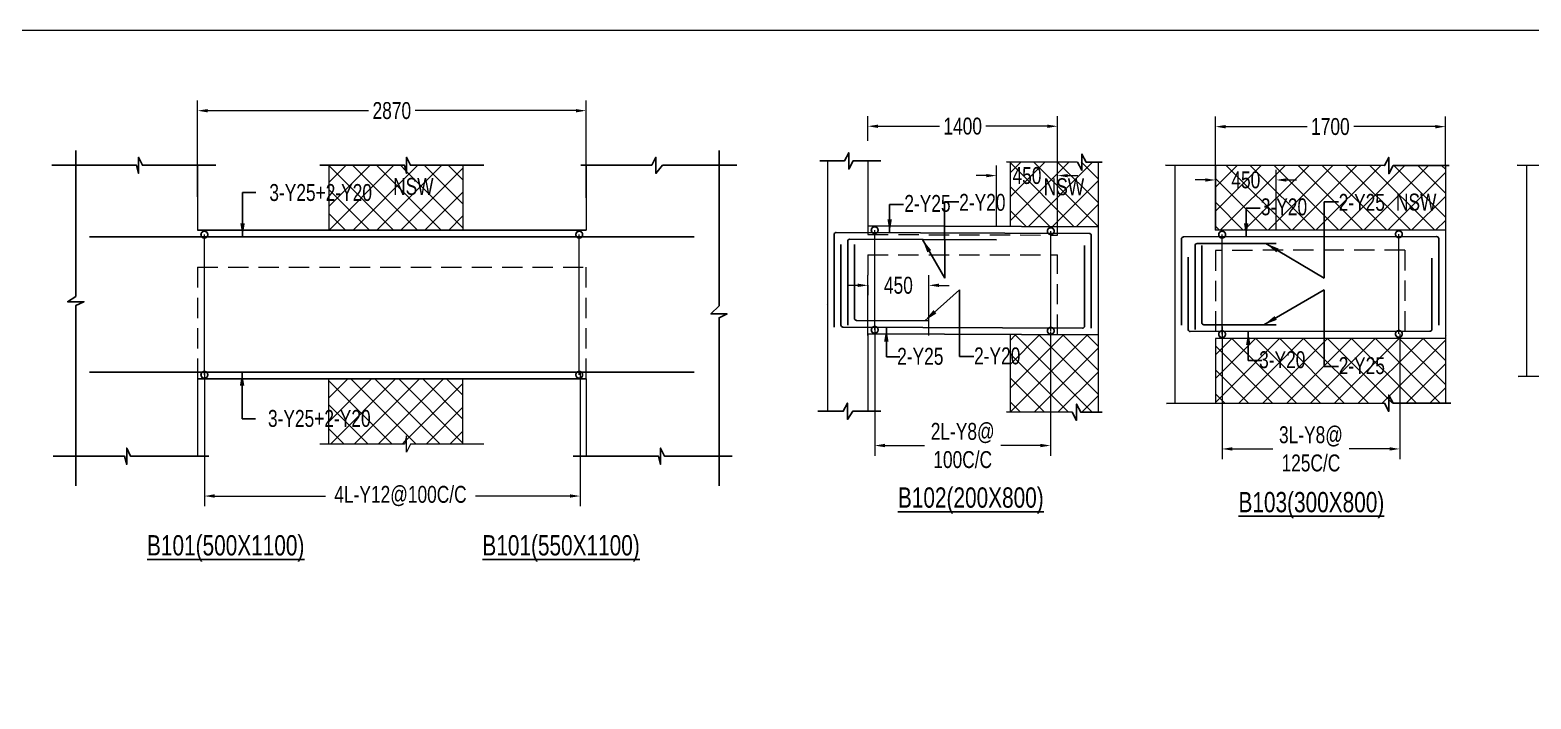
# Model space of a CAD drawing. Header units: millimetres. Extents: x -9667 to 132562, y -132456 to -91255.
# Drawn here: x 89274 to 100364, y -96706 to -91762 of the extents above; entities that cross this region are included whole.
import ezdxf

# ---------------------------------------------------------------- set-up
doc = ezdxf.new("R2010")
doc.units = ezdxf.units.MM
doc.header["$LTSCALE"] = 100
doc.header["$MEASUREMENT"] = 0
doc.linetypes.add('CONTINU', pattern=[0])
doc.linetypes.add('HIDDEN', pattern=[0.375, 0.25, -0.125])
doc.layers.get('Defpoints').update_dxf_attribs({"color": 1, "lineweight": 0})
for name, color, linetype in [('-S-BMNO', 1, 'Continuous'), ('-S-MISC', 8, 'Continuous'), ('-STR-BEAM', 7, 'CONTINU'), ('-STR-REINF', 3, 'Continuous')]:
    doc.layers.add(name, color=color, linetype=linetype)
for name, color, linetype, lineweight in [('-S-STIRRUPS DIM', 6, 'Continuous', 9), ('-S-STIRUP', 11, 'Continuous', 9), ('-S-TEXT', 6, 'Continuous', 0), ('-STR-COLUMN', 5, 'HIDDEN', 13), ('S-COL HATCH', 9, 'Continuous', 0), ('SLAB LINE', 254, 'HIDDEN', 20)]:
    doc.layers.add(name, color=color, linetype=linetype, lineweight=lineweight)
doc.styles.add('BEAM-LS', font='romans.shx', dxfattribs={"width": 0.8})
doc.styles.add('SOBHA', font='swisscl.ttf', dxfattribs={"width": 0.9})
doc.styles.add('sobha.sed', font='swisscl.ttf')
doc.dimstyles.new('S-50', dxfattribs={"dimscale": 50, "dimtxt": 2.5, "dimasz": 2, "dimexe": 0.5, "dimexo": 0.25, "dimgap": 0.25, "dimtad": 0, "dimdec": 0, "dimrnd": 0.0005, "dimzin": 0, "dimdsep": 46, "dimtxsty": 'sobha.sed', "dimblk": 'OBLIQUE', "dimcen": 0.09, "dimclrd": 8, "dimclre": 8, "dimclrt": 6, "dimadec": 0, "dimazin": 0, "dimtfac": 1, "dimtdec": 0, "dimtofl": 0, "dimtmove": 2, "dimatfit": 3, "dimfxl": 0.18, "dimtolj": 1, "dimtzin": 0, "dimlwd": -1, "dimlwe": -1, "dimarcsym": 0})
doc.dimstyles.new('S-DIM50', dxfattribs={"dimscale": 50, "dimtxt": 2.5, "dimasz": 1.5, "dimexe": 1.5, "dimexo": 1, "dimgap": 0.5, "dimtad": 0, "dimdec": 0, "dimzin": 0, "dimdsep": 46, "dimtxsty": 'SOBHA', "dimcen": 0.09, "dimclrd": 256, "dimclre": 256, "dimclrt": 6, "dimadec": 5, "dimazin": 0, "dimtfac": 1, "dimtdec": 0, "dimtofl": 0, "dimtmove": 0, "dimatfit": 3, "dimfxl": 0.18, "dimtolj": 1, "dimtzin": 0, "dimlwd": -1, "dimlwe": -1, "dimarcsym": 0})
doc.dimstyles.new('STIRUP', dxfattribs={"dimscale": 50, "dimtxt": 2.5, "dimasz": 2.2, "dimexe": 0, "dimexo": 0, "dimgap": 0.5, "dimtad": 0, "dimdec": 0, "dimzin": 0, "dimdsep": 46, "dimtxsty": 'BEAM-LS', "dimblk": 'DOTSMALL', "dimcen": 0.09, "dimclrd": 256, "dimclre": 256, "dimclrt": 256, "dimadec": 5, "dimazin": 0, "dimtfac": 1, "dimtdec": 0, "dimtofl": 0, "dimtmove": 0, "dimatfit": 3, "dimldrblk": 'DOTSMALL', "dimfxl": 0, "dimfxlon": 1, "dimtolj": 1, "dimtzin": 0, "dimlwd": -1, "dimlwe": -1, "dimarcsym": 0})
pattern_1 = [(45, (231964.84, 54298.27), (-88.38835, 88.38835), []), (135, (231964.84, 54298.27), (-88.38835, -88.38835), [])]

# ---------------------------------------------------------------- blocks, each defined once
blk = doc.blocks.new('_Oblique')
at = {"color": 0, "linetype": 'ByBlock', "lineweight": -2}
blk.add_line((-0.5, -0.5), (0.5, 0.5), dxfattribs=at)
blk = doc.blocks.new('*D285')
at = {"layer": '-S-STIRRUPS DIM', "color": 251, "transparency": 16777216}
for p, q in [((98082, -93953), (98082, -94933)), ((99394, -94008), (99394, -94933)), ((98157, -94858), (98456, -94858)), ((99319, -94858), (99020, -94858))]:
    blk.add_line(p, q, dxfattribs=at)
for points in [[(98157, -94845), (98157, -94870), (98082, -94858)], [(99319, -94845), (99319, -94870), (99394, -94858)]]:
    blk.add_solid(points, dxfattribs=at)
at = {"layer": 'Defpoints', "color": 0, "transparency": 16777216}
for p in [(98082, -93953, 178587), (99394, -94008, 0), (99394, -94858)]:
    blk.add_point(p, dxfattribs=at)
at = {"layer": '-S-STIRRUPS DIM', "color": 6, "transparency": 16777216, "insert": (98738, -94858), "char_height": 125, "attachment_point": 5, "style": 'sobha.sed'}
blk.add_mtext('\\A1;3L-Y8@\\P125C/C', dxfattribs=at)
blk = doc.blocks.new('_DotSmall')
at = {"color": 0, "linetype": 'ByBlock', "const_width": 0.5}
blk.add_lwpolyline([(-0.0625, 0, 1), (0.0625, 0, 1)], format="xyb", close=True, dxfattribs=at)
blk = doc.blocks.new('*D286')
at = {"layer": '-S-STIRUP', "ltscale": 100, "transparency": 16777216}
blk.add_line((98082, -94010), (98082, -93274), dxfattribs=at)
at = {"layer": 'Defpoints', "color": 0, "linetype": 'CONTINU', "ltscale": 100, "transparency": 16777216}
for p in [(98082, -93274), (98082, -93274), (98082, -94010)]:
    blk.add_point(p, dxfattribs=at)
at = {"layer": '-S-STIRUP', "linetype": 'CONTINU', "ltscale": 100, "transparency": 16777216, "xscale": 100, "yscale": 100, "zscale": 100}
for p, rotation in [((98082, -93274), 90), ((98082, -94010), 270)]:
    blk.add_blockref('_DotSmall', p, dxfattribs=dict(at, rotation=rotation))
blk = doc.blocks.new('*D287')
at = {"layer": '-S-STIRUP', "ltscale": 100, "transparency": 16777216}
blk.add_line((99388, -94008), (99388, -93271), dxfattribs=at)
at = {"layer": 'Defpoints', "color": 0, "linetype": 'CONTINU', "ltscale": 100, "transparency": 16777216}
for p in [(99388, -93271), (99388, -93271), (99388, -94008)]:
    blk.add_point(p, dxfattribs=at)
at = {"layer": '-S-STIRUP', "linetype": 'CONTINU', "ltscale": 100, "transparency": 16777216, "xscale": 100, "yscale": 100, "zscale": 100}
for p, rotation in [((99388, -93271), 90), ((99388, -94008), 270)]:
    blk.add_blockref('_DotSmall', p, dxfattribs=dict(at, rotation=rotation))
blk = doc.blocks.new('*D288')
at = {"layer": '-S-STIRRUPS DIM', "color": 251, "transparency": 16777216}
for p, q in [((98032, -92811), (98032, -92401)), ((98107, -92476), (98710, -92476)), ((99657, -92476), (99054, -92476)), ((99732, -92763), (99732, -92401))]:
    blk.add_line(p, q, dxfattribs=at)
for points in [[(98107, -92464), (98107, -92489), (98032, -92476)], [(99657, -92464), (99657, -92489), (99732, -92476)]]:
    blk.add_solid(points, dxfattribs=at)
at = {"layer": 'Defpoints', "color": 0, "transparency": 16777216}
for p in [(99732, -92476), (98032, -92811, 0), (99732, -92763, 0)]:
    blk.add_point(p, dxfattribs=at)
at = {"layer": '-S-STIRRUPS DIM', "color": 6, "transparency": 16777216, "insert": (98882, -92476), "char_height": 125, "attachment_point": 5, "style": 'sobha.sed'}
blk.add_mtext('\\A1;1700', dxfattribs=at)
blk = doc.blocks.new('*D304')
at = {"layer": '-S-STIRRUPS DIM', "color": 251, "transparency": 16777216}
for p, q in [((90512, -92994), (90512, -92283)), ((90587, -92358), (91774, -92358)), ((93307, -92358), (92120, -92358)), ((93382, -93001), (93382, -92283))]:
    blk.add_line(p, q, dxfattribs=at)
for points in [[(90587, -92346), (90587, -92371), (90512, -92358)], [(93307, -92346), (93307, -92371), (93382, -92358)]]:
    blk.add_solid(points, dxfattribs=at)
at = {"layer": 'Defpoints', "color": 0, "transparency": 16777216}
for p in [(93382, -92358), (90512, -92994), (93382, -93001)]:
    blk.add_point(p, dxfattribs=at)
at = {"layer": '-S-STIRRUPS DIM', "color": 6, "transparency": 16777216, "insert": (91947, -92358), "char_height": 125, "attachment_point": 5, "style": 'sobha.sed'}
blk.add_mtext('\\A1;2870', dxfattribs=at)
blk = doc.blocks.new('*D305')
at = {"layer": '-S-STIRRUPS DIM', "color": 251, "transparency": 16777216}
for p, q in [((90562, -94299), (90562, -95281)), ((93338, -94291), (93338, -95281)), ((90637, -95206), (91457, -95206)), ((93263, -95206), (92566, -95206))]:
    blk.add_line(p, q, dxfattribs=at)
for points in [[(90637, -95193), (90637, -95218), (90562, -95206)], [(93263, -95193), (93263, -95218), (93338, -95206)]]:
    blk.add_solid(points, dxfattribs=at)
at = {"layer": 'Defpoints', "color": 0, "transparency": 16777216}
for p in [(90562, -94299, 0), (93338, -94291, 0), (90562, -95206)]:
    blk.add_point(p, dxfattribs=at)
at = {"layer": '-S-STIRRUPS DIM', "color": 6, "transparency": 16777216, "insert": (92011, -95206), "char_height": 125, "attachment_point": 5, "style": 'sobha.sed'}
blk.add_mtext('\\A1;4L-Y12@100C/C', dxfattribs=at)
blk = doc.blocks.new('*D306')
at = {"layer": '-S-STIRUP', "ltscale": 100, "transparency": 16777216}
blk.add_line((93332, -94310), (93332, -93274), dxfattribs=at)
at = {"layer": 'Defpoints', "color": 0, "linetype": 'CONTINU', "ltscale": 100, "transparency": 16777216}
for p in [(93332, -93274), (93332, -93274), (93332, -94310)]:
    blk.add_point(p, dxfattribs=at)
at = {"layer": '-S-STIRUP', "linetype": 'CONTINU', "ltscale": 100, "transparency": 16777216, "xscale": 100, "yscale": 100, "zscale": 100}
for p, rotation in [((93332, -93274), 90), ((93332, -94310), 270)]:
    blk.add_blockref('_DotSmall', p, dxfattribs=dict(at, rotation=rotation))
blk = doc.blocks.new('*D307')
at = {"layer": '-S-STIRUP', "ltscale": 100, "transparency": 16777216}
blk.add_line((90562, -94310), (90562, -93274), dxfattribs=at)
at = {"layer": 'Defpoints', "color": 0, "linetype": 'CONTINU', "ltscale": 100, "transparency": 16777216}
for p in [(90562, -93274), (90562, -93274), (90562, -94310)]:
    blk.add_point(p, dxfattribs=at)
at = {"layer": '-S-STIRUP', "linetype": 'CONTINU', "ltscale": 100, "transparency": 16777216, "xscale": 100, "yscale": 100, "zscale": 100}
for p, rotation in [((90562, -93274), 90), ((90562, -94310), 270)]:
    blk.add_blockref('_DotSmall', p, dxfattribs=dict(at, rotation=rotation))
blk = doc.blocks.new('*D269')
at = {"layer": '-S-STIRRUPS DIM', "color": 251, "transparency": 16777216}
for p, q in [((95515, -93966), (95515, -94908)), ((96814, -93991), (96814, -94908)), ((95590, -94833), (95883, -94833)), ((96739, -94833), (96446, -94833))]:
    blk.add_line(p, q, dxfattribs=at)
for points in [[(95590, -94820), (95590, -94845), (95515, -94833)], [(96739, -94820), (96739, -94845), (96814, -94833)]]:
    blk.add_solid(points, dxfattribs=at)
at = {"layer": 'Defpoints', "color": 0, "transparency": 16777216}
for p in [(95515, -93966, 0), (96814, -93991, 178587), (95515, -94833)]:
    blk.add_point(p, dxfattribs=at)
at = {"layer": '-S-STIRRUPS DIM', "color": 6, "transparency": 16777216, "insert": (96165, -94833), "char_height": 125, "attachment_point": 5, "style": 'sobha.sed'}
blk.add_mtext('\\A1;2L-Y8@\\P100C/C', dxfattribs=at)
blk = doc.blocks.new('*D270')
at = {"layer": '-S-STIRUP', "ltscale": 100, "transparency": 16777216}
blk.add_line((96816, -93985), (96816, -93248), dxfattribs=at)
at = {"layer": 'Defpoints', "color": 0, "linetype": 'CONTINU', "ltscale": 100, "transparency": 16777216}
for p in [(96816, -93248), (96816, -93248), (96816, -93985)]:
    blk.add_point(p, dxfattribs=at)
at = {"layer": '-S-STIRUP', "linetype": 'CONTINU', "ltscale": 100, "transparency": 16777216, "xscale": 100, "yscale": 100, "zscale": 100}
for p, rotation in [((96816, -93248), 90), ((96816, -93985), 270)]:
    blk.add_blockref('_DotSmall', p, dxfattribs=dict(at, rotation=rotation))
blk = doc.blocks.new('*D271')
at = {"layer": '-S-STIRUP', "ltscale": 100, "transparency": 16777216}
blk.add_line((95515, -93978), (95515, -93241), dxfattribs=at)
at = {"layer": 'Defpoints', "color": 0, "linetype": 'CONTINU', "ltscale": 100, "transparency": 16777216}
for p in [(95515, -93241), (95515, -93241), (95515, -93978)]:
    blk.add_point(p, dxfattribs=at)
at = {"layer": '-S-STIRUP', "linetype": 'CONTINU', "ltscale": 100, "transparency": 16777216, "xscale": 100, "yscale": 100, "zscale": 100}
for p, rotation in [((95515, -93241), 90), ((95515, -93978), 270)]:
    blk.add_blockref('_DotSmall', p, dxfattribs=dict(at, rotation=rotation))
blk = doc.blocks.new('*D272')
at = {"layer": '-S-STIRRUPS DIM', "color": 251, "transparency": 16777216}
for p, q in [((95465, -92582), (95465, -92398)), ((95540, -92473), (95993, -92473)), ((96790, -92473), (96337, -92473)), ((96865, -93214), (96865, -92398))]:
    blk.add_line(p, q, dxfattribs=at)
for points in [[(95540, -92461), (95540, -92486), (95465, -92473)], [(96790, -92461), (96790, -92486), (96865, -92473)]]:
    blk.add_solid(points, dxfattribs=at)
at = {"layer": 'Defpoints', "color": 0, "transparency": 16777216}
for p in [(95465, -92473), (95465, -92582, 0), (96865, -93214, 0)]:
    blk.add_point(p, dxfattribs=at)
at = {"layer": '-S-STIRRUPS DIM', "color": 6, "transparency": 16777216, "insert": (96165, -92473), "char_height": 125, "attachment_point": 5, "style": 'sobha.sed'}
blk.add_mtext('\\A1;1400', dxfattribs=at)
blk = doc.blocks.new('*D640')
at = {"layer": '-S-STIRRUPS DIM', "color": 251, "transparency": 16777216}
for p, q in [((95465, -94019), (95465, -93574)), ((95915, -94019), (95915, -93574)), ((95390, -93649), (95315, -93649)), ((95990, -93649), (96065, -93649))]:
    blk.add_line(p, q, dxfattribs=at)
for points in [[(95390, -93636), (95390, -93661), (95465, -93649)], [(95990, -93636), (95990, -93661), (95915, -93649)]]:
    blk.add_solid(points, dxfattribs=at)
at = {"layer": 'Defpoints', "color": 0, "transparency": 16777216}
for p in [(95915, -93649), (95465, -94019, 0), (95915, -94019, 0)]:
    blk.add_point(p, dxfattribs=at)
at = {"layer": '-S-STIRRUPS DIM', "color": 6, "transparency": 16777216, "insert": (95690, -93649), "char_height": 125, "attachment_point": 5, "style": 'sobha.sed'}
blk.add_mtext('\\A1;450', dxfattribs=at)
blk = doc.blocks.new('*D641')
at = {"layer": '-S-STIRRUPS DIM', "color": 251, "transparency": 16777216}
for p, q in [((98032, -93241), (98032, -92795)), ((98482, -93241), (98482, -92795)), ((97957, -92870), (97882, -92870)), ((98557, -92870), (98632, -92870))]:
    blk.add_line(p, q, dxfattribs=at)
for points in [[(97957, -92858), (97957, -92883), (98032, -92870)], [(98557, -92858), (98557, -92883), (98482, -92870)]]:
    blk.add_solid(points, dxfattribs=at)
at = {"layer": 'Defpoints', "color": 0, "transparency": 16777216}
for p in [(98482, -92870), (98032, -93241, 0), (98482, -93241, 0)]:
    blk.add_point(p, dxfattribs=at)
at = {"layer": '-S-STIRRUPS DIM', "color": 6, "transparency": 16777216, "insert": (98257, -92870), "char_height": 125, "attachment_point": 5, "style": 'sobha.sed'}
blk.add_mtext('\\A1;450', dxfattribs=at)
blk = doc.blocks.new('*D702')
at = {"layer": '-S-STIRRUPS DIM', "color": 251, "transparency": 16777216}
for p, q in [((96415, -93208), (96415, -92763)), ((96865, -93208), (96865, -92763)), ((96340, -92838), (96265, -92838)), ((96940, -92838), (97015, -92838))]:
    blk.add_line(p, q, dxfattribs=at)
for points in [[(96340, -92826), (96340, -92850), (96415, -92838)], [(96940, -92826), (96940, -92850), (96865, -92838)]]:
    blk.add_solid(points, dxfattribs=at)
at = {"layer": 'Defpoints', "color": 0, "transparency": 16777216}
for p in [(96415, -92838), (96415, -93208, 0), (96865, -93208, 0)]:
    blk.add_point(p, dxfattribs=at)
at = {"layer": '-S-STIRRUPS DIM', "color": 6, "transparency": 16777216, "insert": (96640, -92838), "char_height": 125, "attachment_point": 5, "style": 'sobha.sed'}
blk.add_mtext('\\A1;450', dxfattribs=at)

msp = doc.modelspace()

# ---------------------------------------------------------------- hatches: boundary and pattern name
at = {"layer": 'S-COL HATCH'}
h = msp.add_hatch(dxfattribs=at)
h.set_pattern_fill('ANSI37', color=252, scale=1000)
h.set_pattern_definition([(45, (334435.57, 122311.02), (-88.38835, 88.38835), []), (135, (334435.57, 122311.02), (-88.38835, -88.38835), [])])
h.paths.add_polyline_path([(92472, -92761.4), (92084.4, -92761.4), (92055.9, -92701.8), (92055.9, -92821.9), (92040.7, -92761.4), (91482, -92761.4), (91482, -93240.5), (92472, -93240.5)])
h.paths.add_polyline_path([(92472, -94340.5), (91482, -94340.5), (91482, -94822.3), (92040.7, -94822.3), (92055.9, -94761.8), (92055.9, -94882), (92084.4, -94822.3), (92472, -94822.3)])
h = msp.add_hatch(dxfattribs=at)
h.set_pattern_fill('ANSI37', color=252, scale=1000)
h.set_pattern_definition(pattern_1)
h.paths.add_polyline_path([(97165.4, -93215.3), (96515.4, -93215.3), (96515.4, -92736.3), (97165.4, -92736.3)])
h = msp.add_hatch(dxfattribs=at)
h.set_pattern_fill('ANSI37', color=252, scale=1000)
h.set_pattern_definition([(45, (280056.46, 13086.02), (-88.38835, 88.38835), []), (135, (280056.46, 13086.02), (-88.38835, -88.38835), [])])
h.paths.add_polyline_path([(99732, -94040.5), (98032.3, -94041.2), (98032.3, -94521.2), (99732, -94520.5)])
h.paths.add_polyline_path([(98031.8, -93239.3), (99731.7, -93239.4), (99732.2, -92762.9), (98032.2, -92762.7)])
h = msp.add_hatch(dxfattribs=at)
h.set_pattern_fill('ANSI37', color=252, scale=1000)
h.set_pattern_definition(pattern_1)
h.paths.add_polyline_path([(96515.4, -94586.3), (97165.4, -94586.3), (97165.4, -94015.3), (96515.4, -94015.3)])

# ---------------------------------------------------------------- linework, layer by layer
at = {"layer": '-S-MISC', "linetype": 'ByBlock', "ltscale": 1000, "elevation": 0}
for points in [[(90646.5, -92761.4), (90104.4, -92761.4), (90075.9, -92701.8), (90075.9, -92821.9), (90060.7, -92761.4), (89436.1, -92761.4)], [(89612, -95129.4), (89612, -93798.8), (89671.7, -93770.3), (89551.5, -93770.3), (89612, -93730.2), (89612, -92653.3)], [(92626.5, -92761.4), (92084.4, -92761.4), (92055.9, -92701.8), (92055.9, -92821.9), (92040.7, -92761.4), (91416.1, -92761.4)], [(93344.6, -92761.4), (93867.5, -92761.4), (93898.4, -92701.8), (93898.4, -92821.9), (93948.2, -92761.4), (94496.2, -92761.4)], [(94365, -95129.4), (94365, -93888.8), (94424.7, -93860.3), (94304.5, -93860.3), (94365, -93799.2), (94365, -92653.3)], [(95109.5, -92728.7), (95292.4, -92728.7), (95323.3, -92669), (95323.3, -92789.2), (95355.2, -92728.9), (95561.2, -92728.9)], [(97196.6, -92738.1), (97076.9, -92738.1), (97046, -92678.4), (97046, -92798.6), (97013.2, -92738.1), (96488.5, -92736)], [(97663.5, -92761.4), (99282.2, -92763.3), (99313.1, -92703.6), (99313.1, -92823.8), (99345.9, -92763.3), (99758.7, -92763.3)], [(100261.8, -92761.4), (101880.5, -92763.3), (101911.4, -92703.6), (101911.4, -92823.8), (101944.2, -92763.3), (103556.8, -92763.3)], [(100268.8, -94322.3), (101880.5, -94320.5), (101911.4, -94380.2), (101911.4, -94260), (101944.2, -94320.5), (103570.8, -94320.5)], [(97670.5, -94522.3), (99282.2, -94520.5), (99313.1, -94580.2), (99313.1, -94460), (99345.9, -94520.5), (99772.7, -94520.5)], [(95094.5, -94578.7), (95282.4, -94578.7), (95313.2, -94519), (95313.2, -94639.2), (95353.1, -94578.7), (95561.2, -94578.9)], [(97196.6, -94586.3), (97037.9, -94586.3), (97007, -94526.6), (97007, -94646.8), (96974.2, -94586.3), (96488.5, -94584.2)], [(90594.5, -94911.4), (90016.5, -94911.4), (89988, -94851.8), (89988, -94971.9), (89972.9, -94911.4), (89443.9, -94911.4)], [(94460.6, -94911.4), (93961.8, -94911.4), (93933.3, -94851.8), (93933.3, -94971.9), (93918.2, -94911.4), (93286.2, -94911.4)]]:
    msp.add_lwpolyline(points, dxfattribs=at)
at = {"layer": '-STR-BEAM'}
for p, q in [((90512, -93240.5, 0), (93382, -93240.5, 0)), ((95465.4, -93208, 0), (97165.4, -93215.3, 0)), ((99732, -93238.4, 0), (98032, -93240.5, 0)), ((95465.4, -94008, 0), (97165.4, -94015.3)), ((99732.4, -94038.4, 0), (98032.4, -94040.5, 0)), ((90512, -94340.5, 0), (93382, -94340.5, 0))]:
    msp.add_line(p, q, dxfattribs=at)
at = {"layer": '-STR-COLUMN', "linetype": 'Continuous', "ltscale": 10}
for p, q in [((90512, -92761.4, 0), (90512, -93240.5, 0)), ((91482, -92761.4, 0), (91482, -93240.5, 0)), ((92472, -92761.4, 0), (92472, -93240.5, 0)), ((93382, -92761.4, 0), (93382, -93240.5, 0)), ((95165.4, -92728.7, 0), (95165.4, -94578.7, 0)), ((95465.4, -92728.9, 0), (95465.4, -93208, 0)), ((96515.4, -92736.3, 0), (96515.4, -93215.3, 0)), ((97165.4, -92736.2), (97165.4, -94586.2)), ((97731.7, -92761.4, 0), (97733.5, -94522.3, 0)), ((98032, -92761.4, 0), (98032, -93240.5, 0)), ((99732, -92759.1, 0), (99732, -94520.5, 0)), ((100330, -92761.4, 0), (100331.8, -94322.3, 0)), ((95465.4, -94008, 0), (95465.4, -94578.9, 0)), ((96515.4, -94015.3, 0), (96515.4, -94586.3, 0)), ((98032, -94040.5, 0), (98032.6, -94521.9, 0)), ((90512, -94340.5, 0), (90512, -94911.4, 0)), ((91482, -94822.3, 0), (91482, -94343.2, 0)), ((92472, -94822.3, 0), (92472, -94343.2, 0)), ((93382, -94340.5, 0), (93382, -94911.4, 0))]:
    msp.add_line(p, q, dxfattribs=at)
at = {"layer": '-STR-REINF', "ltscale": 10}
for p, q in [((95230.4, -93257.8, 0), (97100.4, -93265.3)), ((89712, -93290.5, 0), (94182, -93290.5, 0)), ((95215.4, -93272.8, 0), (95215.4, -93958.4, 0)), ((95265.4, -93346.8, 0), (95265.4, -93942.8, 0)), ((95315.4, -93323.2, 0), (95315.4, -93942.8, 0)), ((95330.4, -93308.2, 0), (96415.4, -93312.6, 0)), ((95365.4, -93346.8, 0), (95365.4, -93893.2, 0)), ((97065.4, -93354.3), (97065.4, -93950.3)), ((97115.4, -93280.3), (97115.4, -93966)), ((97781.7, -93305.5, 0), (97781.7, -93943, 0)), ((99667, -93288.2, 0), (97796.7, -93290.5, 0)), ((97881.7, -93355.4, 0), (97881.7, -93975.5, 0)), ((98481.7, -93339.7, 0), (97896.7, -93340.4, 0)), ((97931.7, -93355.4, 0), (97931.7, -93925.4, 0)), ((99682, -93303.2, 0), (99682, -93943, 0)), ((97831.7, -93440, 0), (97831.7, -93975.5, 0)), ((99632, -93447, 0), (99632, -93973.2, 0)), ((95158.2, -93787.8, 0), (95158.7, -93787.8, 0)), ((95915.1, -93910.5, 0), (95380.3, -93908.2, 0)), ((97050.4, -93965.3), (95280.4, -93957.8, 0)), ((97846.7, -93990.5, 0), (99617, -93988.2, 0)), ((97946.7, -93940.4, 0), (98481.7, -93939.7, 0)), ((99739.2, -94018.2, 0), (99738.7, -94018.2, 0)), ((94182, -94290.5, 0), (89712, -94290.5, 0))]:
    msp.add_line(p, q, dxfattribs=at)
for centre, start, end in [((95230.4, -93272.8, 0), 90, 180), ((97100.4, -93280.3), 0, 90), ((97796.7, -93305.5, 0), 90, 180), ((97896.7, -93355.4, 0), 90.07142, 180), ((99667, -93303.2, 0), 0, 90), ((97946.7, -93925.4, 0), 180, 270.07546), ((95280.4, -93942.8, 0), 180, 270), ((97050.4, -93950.3), 270, 0), ((97846.7, -93975.5, 0), 180, 270), ((99617, -93973.2, 0), 270, 0)]:
    msp.add_arc(centre, 15, start, end, dxfattribs=at)
at = {"layer": '-STR-REINF', "ltscale": 10, "extrusion": (-3.74625e-10, -4.26845e-09, 1)}
msp.add_arc((95330.4, -93323.2, 0), 15, 89.76836, 180, dxfattribs=at)
at = {"layer": '-STR-REINF', "ltscale": 10, "extrusion": (-4.40758e-11, 2.94296e-09, 1)}
msp.add_arc((95380.4, -93893.2, 0), 15, 180, 269.75527, dxfattribs=at)
at = {"layer": 'Defpoints'}
msp.add_lwpolyline([(82583.5, -91762), (117294.3, -91762), (117294.3, -118989.9), (82583.5, -118989.9)], close=True, dxfattribs=at)
at = {"layer": 'S-COL HATCH', "color": 252, "elevation": 0}
msp.add_lwpolyline([(92626.5, -94822.3), (92084.4, -94822.3), (92055.9, -94882), (92055.9, -94761.8), (92040.7, -94822.3), (91416.1, -94822.3)], dxfattribs=at)
at = {"layer": 'SLAB LINE', "color": 8, "linetype": 'HIDDEN', "ltscale": 6}
for p, q in [((95465.1, -93208, 0), (95464.9, -93273, 0)), ((96865.4, -93277.5, 0), (96865.4, -93214.1, 0)), ((95465.1, -93273, 0), (96865.4, -93277.5, 0)), ((95464.5, -93423, 0), (95461.9, -94008, 0)), ((95464.5, -93423, 0), (96865.4, -93423, 0)), ((96865.4, -94014.1, 0), (96865.4, -93423, 0)), ((98032.2, -93390.5, 0), (98032, -94040.5, 0)), ((99432, -93388.8, 0), (98032.2, -93390.5, 0)), ((99432, -93388.8, 0), (99431.4, -94038.8, 0)), ((90512, -93515.5, 0), (93382, -93515.5, 0)), ((90512, -93515.5, 0), (90512, -94340.5, 0)), ((93382, -94340.5, 0), (93382, -93515.5, 0))]:
    msp.add_line(p, q, dxfattribs=at)

# ---------------------------------------------------------------- texts
at = {"layer": '-S-BMNO', "color": 4, "linetype": 'Continuous', "style": 'sobha.sed'}
for s, p in [('%%UB102(200X800)', (95686.5, -95292, 0)), ('%%UB103(300X800)', (98203, -95325.8)), ('%%UB101(500X1100)', (90138.3, -95644.9, 0)), ('%%UB101(550X1100)', (92616.3, -95644.9, 0))]:
    msp.add_text(s, height=150, dxfattribs=at).set_placement(p)
at = {"layer": '-S-TEXT', "color": 6, "style": 'sobha.sed'}
for p in [(91956.6, -92980), (96763.8, -92982.7), (99366.5, -93096, 0)]:
    msp.add_text('NSW', height=125, dxfattribs=at).set_placement(p)
at = {"layer": '-S-TEXT', "color": 6, "char_height": 125, "style": 'sobha.sed'}
for s, insert, attachment_point in [('\\A1;3-Y25+2-Y20', (91800.5, -92900.3, 0), 3), ('\\A1;2-Y25', (95733.8, -92981, 0), 1), ('\\A1;2-Y20', (96481.3, -92973.2, 0), 3), ('\\A1;3-Y20', (98368.1, -93006.2), 1), ('\\A1;2-Y25', (99285, -92973.2, 0), 3), ('\\A1;2-Y25', (95680.9, -94110.6, 0), 1), ('\\A1;2-Y20', (96591, -94234.4, 0), 9), ('\\A1;3-Y20', (98355.3, -94135.8), 1), ('\\A1;2-Y25', (99285, -94306.4, 0), 9), ('\\A1;3-Y25+2-Y20', (91790.5, -94569.7, 0), 3)]:
    msp.add_mtext(s, dxfattribs=dict(at, insert=insert, attachment_point=attachment_point))

# ---------------------------------------------------------------- dimensions: what is measured, and where the dimension line sits
at = {"layer": '-S-STIRRUPS DIM'}
for base, p1, p2, picture, middle in [((93382, -92358.4, 0), (90512, -92994.4, 0), (93382, -93001, 0), '*D304', (91947, -92358.4, 0)), ((99732, -92476.4), (98032, -92811.5, 0), (99732, -92763.3, 0), '*D288', (98882, -92476.4)), ((98481.7, -92870.5), (98031.7, -93240.5, 0), (98481.7, -93240.5, 0), '*D641', (98256.7, -92870.5)), ((95915.1, -93649), (95465.1, -94019, 0), (95915.1, -94019, 0), '*D640', (95690.1, -93649))]:
    dim = msp.add_linear_dim(base=base, p1=p1, p2=p2, dimstyle='S-DIM50', override={"dimscale": 1, "dimtxt": 125, "dimasz": 75, "dimexe": 75, "dimexo": 0, "dimgap": 25, "dimrnd": 5, "dimtxsty": 'sobha.sed', "dimsah": 1, "dimcen": 4.5, "dimclrd": 251, "dimclre": 251, "dimfxl": 75}, dxfattribs=at)
    dim.commit()
    dim.dimension.update_dxf_attribs({"geometry": picture, "text_midpoint": middle})
for base, p1, p2, picture, middle in [((95465.4, -92473.2), (96865.4, -93214.1, 0), (95465.4, -92581.5, 0), '*D272', (96165.4, -92473.2)), ((96415.4, -92838), (96865.4, -93208, 0), (96415.4, -93208, 0), '*D702', (96640.4, -92838))]:
    dim = msp.add_linear_dim(base=base, p1=p1, p2=p2, angle=180, dimstyle='S-DIM50', override={"dimscale": 1, "dimtxt": 125, "dimasz": 75, "dimexe": 75, "dimexo": 0, "dimgap": 25, "dimrnd": 5, "dimtxsty": 'sobha.sed', "dimsah": 1, "dimcen": 4.5, "dimclrd": 251, "dimclre": 251, "dimfxl": 75}, dxfattribs=at)
    dim.commit()
    dim.dimension.update_dxf_attribs({"geometry": picture, "text_midpoint": middle})
dim = msp.add_linear_dim(base=(95515.4, -94832.7), p1=(96814.4, -93991.2, 178586.6), p2=(95515.4, -93966, 0), angle=180, text='2L-Y8@\\P100C/C', dimstyle='S-DIM50', override={"dimscale": 1, "dimtxt": 125, "dimasz": 75, "dimexe": 75, "dimexo": 0, "dimgap": 25, "dimtxsty": 'sobha.sed', "dimsah": 1, "dimcen": 4.5, "dimclrd": 251, "dimclre": 251, "dimfxl": 75}, dxfattribs=at)
dim.commit()
dim.dimension.update_dxf_attribs({"geometry": '*D269', "text_midpoint": (96164.9, -94832.7)})
dim = msp.add_linear_dim(base=(99394.2, -94857.9), p1=(98081.8, -93953.3, 178586.6), p2=(99394.2, -94008.2, 0), text='3L-Y8@\\P125C/C', dimstyle='S-DIM50', override={"dimscale": 1, "dimtxt": 125, "dimasz": 75, "dimexe": 75, "dimexo": 0, "dimgap": 25, "dimtxsty": 'sobha.sed', "dimsah": 1, "dimcen": 4.5, "dimclrd": 251, "dimclre": 251, "dimfxl": 75}, dxfattribs=at)
dim.commit()
dim.dimension.update_dxf_attribs({"geometry": '*D285', "text_midpoint": (98738, -94857.9)})
dim = msp.add_linear_dim(base=(90562, -95205.5, 0), p1=(93338.5, -94290.5, 0), p2=(90562, -94298.5, 0), angle=180, text='4L-Y12@100C/C', dimstyle='S-DIM50', override={"dimscale": 1, "dimtxt": 125, "dimasz": 75, "dimexe": 75, "dimexo": 0, "dimgap": 25, "dimtxsty": 'sobha.sed', "dimsah": 1, "dimcen": 4.5, "dimclrd": 251, "dimclre": 251, "dimfxl": 75}, dxfattribs=at)
dim.commit()
dim.dimension.update_dxf_attribs({"geometry": '*D305', "text_midpoint": (92011.5, -95205.5, 0), "dimtype": 160})
at = {"layer": '-S-STIRUP', "linetype": 'CONTINU', "ltscale": 100}
for base, p1, p2, picture, middle in [((90562, -93273.5, 0), (90562, -94310.2, 0), (90562, -93273.5, 0), '*D307', (90562, -93791.9, 0)), ((93332.2, -93273.5, 178586.6), (93332.2, -94310.2, 178586.6), (93332.2, -93273.5, 178586.6), '*D306', (93332.2, -93791.9, 178586.6)), ((98081.8, -93273.5, 178586.6), (98081.8, -94010.2, 178586.6), (98081.8, -93273.5, 178586.6), '*D286', (98081.8, -93641.9, 178586.6)), ((99387.9, -93271.4, 0), (99387.9, -94008.2, 0), (99387.9, -93271.4, 0), '*D287', (99387.9, -93639.8, 0))]:
    dim = msp.add_linear_dim(base=base, p1=p1, p2=p2, angle=90, text=' ', dimstyle='STIRUP', override={"dimasz": 2}, dxfattribs=at)
    dim.commit()
    dim.dimension.update_dxf_attribs({"geometry": picture, "text_midpoint": middle})
for base, p1, p2, picture, middle in [((95515.4, -93241, 0), (95515.4, -93977.7, 0), (95515.4, -93241, 0), '*D271', (95515.4, -93479.4, 0)), ((96815.5, -93248.3, 178586.6), (96815.5, -93985.1, 178586.6), (96815.5, -93248.3, 178586.6), '*D270', (96815.5, -93486.7, 178586.6))]:
    dim = msp.add_linear_dim(base=base, p1=p1, p2=p2, angle=90, text=' ', dimstyle='STIRUP', override={"dimasz": 2}, dxfattribs=at)
    dim.commit()
    dim.dimension.update_dxf_attribs({"geometry": picture, "text_midpoint": middle, "dimtype": 160})

# ---------------------------------------------------------------- leaders
at = {"layer": '-S-MISC'}
for points in [[(90844.2, -93290.5, 0), (90844.2, -92962.8, 0), (90943.2, -92962.8, 0)], [(95868, -93310.4, 0), (96032.4, -93596.6, 0), (96031.6, -93032, 0), (96137, -93032, 0)], [(98405, -93339.8, 0), (98836.2, -93596.6, 0), (98835.3, -93032, 0), (98940.8, -93032, 0)], [(95885, -93910.4, 0), (96142.2, -93683, 0), (96141.3, -94175.6, 0), (96246.8, -94175.6, 0)], [(98391, -93939.8, 0), (98836.2, -93683, 0), (98835.3, -94247.6, 0), (98940.8, -94247.6, 0)], [(90840.8, -94290.5, 0), (90840.8, -94634.3, 0), (90939.8, -94634.3, 0)]]:
    msp.add_leader(points, dimstyle='S-50', dxfattribs=at)
at = {"layer": '-S-MISC', "annotation_type": 0, "has_hookline": 1, "hookline_direction": 1}
for points, text_width in [([(95625.4, -93261), (95625.4, -93052.6), (95728.8, -93052.6)], 353.2), ([(98259.7, -93290.5), (98259.7, -93077.8), (98363.1, -93077.8)], 353.8), ([(95600.9, -93965.3), (95600.9, -94178.1), (95699.9, -94178.1)], 353.2), ([(98275.2, -93990.5), (98275.2, -94203.3), (98374.3, -94203.3)], 353.8)]:
    msp.add_leader(points, dimstyle='S-50', dxfattribs=dict(at, text_width=text_width))

doc.saveas('drawing.dxf')
